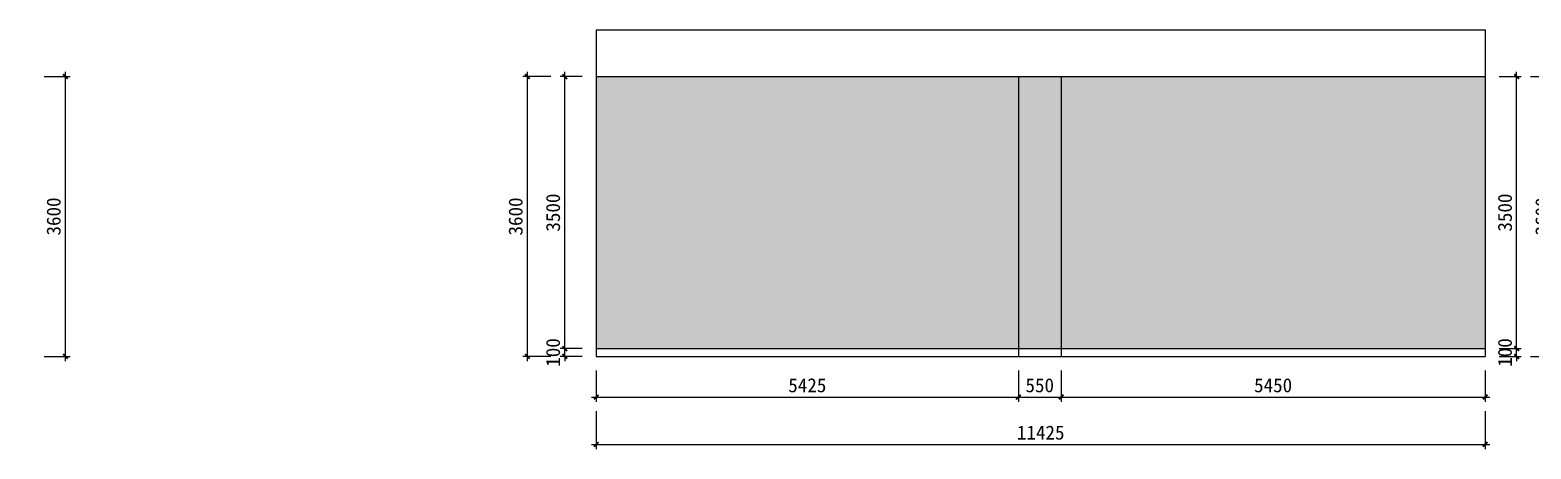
# Model space of a CAD drawing. Header units: millimetres. Extents: x -150677 to 588340, y -254013 to 149700.
# Drawn here: x 351387 to 370680, y -30946 to -25554 of the extents above; entities that cross this region are included whole.
import ezdxf

# ---------------------------------------------------------------- set-up
doc = ezdxf.new("R2010")
doc.units = ezdxf.units.MM
doc.header["$LTSCALE"] = 10
doc.header["$MEASUREMENT"] = 0
doc.layers.add('1-Ba原始建筑墙体', color=2, linetype='Continuous')
doc.layers.add('2-Ba顶面轮廓', color=4, linetype='Continuous')
doc.styles.get("Standard").update_dxf_attribs({"font": ''})
doc.styles.get('Standard').set_extended_font_data('SimSun')
doc.dimstyles.new('DIMN60', dxfattribs={"dimscale": 0.6, "dimtxt": 300, "dimasz": 100, "dimexe": 100, "dimexo": 300, "dimgap": 100, "dimtad": 1, "dimdec": 0, "dimtxsty": 'Standard', "dimblk": 'ARCHTICK', "dimcen": 2.5, "dimdle": 100, "dimclrd": 8, "dimclre": 8, "dimclrt": 96, "dimadec": 0, "dimazin": 0, "dimtfac": 1, "dimtdec": 0, "dimtmove": 0, "dimatfit": 3, "dimldrblk": 'DOT', "dimfxl": 100, "dimarcsym": 0})

# ---------------------------------------------------------------- blocks, each defined once
blk = doc.blocks.new('_ArchTick')
at = {"color": 0, "linetype": 'ByBlock', "const_width": 0.4}
blk.add_lwpolyline([(-0.5, -0.5), (0.5, 0.5)], dxfattribs=at)
blk = doc.blocks.new('*D1488')
at = {"layer": '2-Ba顶面轮廓', "color": 8, "lineweight": -2, "transparency": 16777216}
for p, q in [((351567, -26154), (351901.5, -26154)), ((351841.5, -29814), (351841.5, -26094)), ((351567, -29754), (351901.5, -29754))]:
    blk.add_line(p, q, dxfattribs=at)
at = {"layer": 'Defpoints', "color": 0, "transparency": 16777216}
for p in [(351387, -26154), (351841.5, -26154), (351387, -29754)]:
    blk.add_point(p, dxfattribs=at)
at = {"layer": '2-Ba顶面轮廓', "color": 8, "lineweight": -2, "transparency": 16777216, "xscale": 60, "yscale": 60, "zscale": 60}
for p, rotation in [((351841.5, -26154), 90), ((351841.5, -29754), 270)]:
    blk.add_blockref('_ArchTick', p, dxfattribs=dict(at, rotation=rotation))
at = {"layer": '2-Ba顶面轮廓', "color": 96, "transparency": 16777216, "insert": (351691.5, -27954), "char_height": 180, "attachment_point": 5, "rotation": 90}
blk.add_mtext('3600', dxfattribs=at)
blk = doc.blocks.new('_DOT')
at = {"color": 0, "linetype": 'ByBlock'}
blk.add_line((-0.35, 0), (-1, 0), dxfattribs=at)
at = {"color": 0, "linetype": 'ByBlock', "const_width": 0.35}
blk.add_lwpolyline([(-0.175, 0, 1), (0.175, 0, 1)], format="xyb", close=True, dxfattribs=at)
blk = doc.blocks.new('*D1489')
at = {"layer": '2-Ba顶面轮廓', "color": 8, "lineweight": -2, "transparency": 16777216}
for p, q in [((358666, -29934), (358666, -30337.5)), ((364091, -29934), (364091, -30337.5)), ((358606, -30277.5), (364151, -30277.5))]:
    blk.add_line(p, q, dxfattribs=at)
at = {"layer": 'Defpoints', "color": 0, "transparency": 16777216}
for p in [(358666, -29754), (364091, -29754), (364091, -30277.5)]:
    blk.add_point(p, dxfattribs=at)
at = {"layer": '2-Ba顶面轮廓', "color": 8, "lineweight": -2, "transparency": 16777216, "xscale": 60, "yscale": 60, "zscale": 60, "rotation": 180}
blk.add_blockref('_ArchTick', (358666, -30277.5), dxfattribs=at)
at = {"layer": '2-Ba顶面轮廓', "color": 8, "lineweight": -2, "transparency": 16777216, "xscale": 60, "yscale": 60, "zscale": 60}
blk.add_blockref('_ArchTick', (364091, -30277.5), dxfattribs=at)
at = {"layer": '2-Ba顶面轮廓', "color": 96, "transparency": 16777216, "insert": (361378.5, -30127.5), "char_height": 180, "attachment_point": 5}
blk.add_mtext('5425', dxfattribs=at)
blk = doc.blocks.new('*D1490')
at = {"layer": '2-Ba顶面轮廓', "color": 8, "lineweight": -2, "transparency": 16777216}
for p, q in [((364091, -29934), (364091, -30337.5)), ((364641, -29934), (364641, -30337.5)), ((364031, -30277.5), (364701, -30277.5))]:
    blk.add_line(p, q, dxfattribs=at)
at = {"layer": 'Defpoints', "color": 0, "transparency": 16777216}
for p in [(364091, -29754), (364641, -29754), (364641, -30277.5)]:
    blk.add_point(p, dxfattribs=at)
at = {"layer": '2-Ba顶面轮廓', "color": 8, "lineweight": -2, "transparency": 16777216, "xscale": 60, "yscale": 60, "zscale": 60}
for p, rotation in [((364091, -30277.5), 179.9999999999999), ((364641, -30277.5), 359.9999999999999)]:
    blk.add_blockref('_ArchTick', p, dxfattribs=dict(at, rotation=rotation))
at = {"layer": '2-Ba顶面轮廓', "color": 96, "transparency": 16777216, "insert": (364366, -30127.5), "char_height": 180, "attachment_point": 5}
blk.add_mtext('550', dxfattribs=at)
blk = doc.blocks.new('*D1491')
at = {"layer": '2-Ba顶面轮廓', "color": 8, "lineweight": -2, "transparency": 16777216}
for p, q in [((364641, -29934), (364641, -30337.5)), ((370091, -29934), (370091, -30337.5)), ((364581, -30277.5), (370151, -30277.5))]:
    blk.add_line(p, q, dxfattribs=at)
at = {"layer": 'Defpoints', "color": 0, "transparency": 16777216}
for p in [(364641, -29754), (370091, -29754), (370091, -30277.5)]:
    blk.add_point(p, dxfattribs=at)
at = {"layer": '2-Ba顶面轮廓', "color": 8, "lineweight": -2, "transparency": 16777216, "xscale": 60, "yscale": 60, "zscale": 60}
for p, rotation in [((364641, -30277.5), 179.9999999999999), ((370091, -30277.5), 359.9999999999999)]:
    blk.add_blockref('_ArchTick', p, dxfattribs=dict(at, rotation=rotation))
at = {"layer": '2-Ba顶面轮廓', "color": 96, "transparency": 16777216, "insert": (367366, -30127.5), "char_height": 180, "attachment_point": 5}
blk.add_mtext('5450', dxfattribs=at)
blk = doc.blocks.new('*D1492')
at = {"layer": '2-Ba顶面轮廓', "color": 8, "lineweight": -2, "transparency": 16777216}
for p, q in [((358666, -30457.5), (358666, -30946.5)), ((370091, -30457.5), (370091, -30946.5)), ((358606, -30886.5), (370151, -30886.5))]:
    blk.add_line(p, q, dxfattribs=at)
at = {"layer": 'Defpoints', "color": 0, "transparency": 16777216}
for p in [(358666, -30277.5), (370091, -30277.5), (370091, -30886.5)]:
    blk.add_point(p, dxfattribs=at)
at = {"layer": '2-Ba顶面轮廓', "color": 8, "lineweight": -2, "transparency": 16777216, "xscale": 60, "yscale": 60, "zscale": 60, "rotation": 180}
blk.add_blockref('_ArchTick', (358666, -30886.5), dxfattribs=at)
at = {"layer": '2-Ba顶面轮廓', "color": 8, "lineweight": -2, "transparency": 16777216, "xscale": 60, "yscale": 60, "zscale": 60}
blk.add_blockref('_ArchTick', (370091, -30886.5), dxfattribs=at)
at = {"layer": '2-Ba顶面轮廓', "color": 96, "transparency": 16777216, "insert": (364378.5, -30736.5), "char_height": 180, "attachment_point": 5}
blk.add_mtext('11425', dxfattribs=at)
blk = doc.blocks.new('*D1494')
at = {"layer": '2-Ba顶面轮廓', "color": 8, "lineweight": -2, "transparency": 16777216}
for p, q in [((358486, -29654), (358200.75, -29654)), ((358260.75, -29654), (358260.75, -29594)), ((358260.75, -29754), (358260.75, -29654)), ((358486, -29754), (358200.75, -29754)), ((358260.75, -29754), (358260.75, -29814))]:
    blk.add_line(p, q, dxfattribs=at)
at = {"layer": 'Defpoints', "color": 0, "transparency": 16777216}
for p in [(358260.75, -29654), (358666, -29654), (358666, -29754)]:
    blk.add_point(p, dxfattribs=at)
at = {"layer": '2-Ba顶面轮廓', "color": 8, "lineweight": -2, "transparency": 16777216, "xscale": 60, "yscale": 60, "zscale": 60}
for p, rotation in [((358260.75, -29654), 270), ((358260.75, -29754), 90)]:
    blk.add_blockref('_ArchTick', p, dxfattribs=dict(at, rotation=rotation))
at = {"layer": '2-Ba顶面轮廓', "color": 96, "transparency": 16777216, "insert": (358110.75, -29704), "char_height": 180, "attachment_point": 5, "rotation": 90}
blk.add_mtext('100', dxfattribs=at)
blk = doc.blocks.new('*D1495')
at = {"layer": '2-Ba顶面轮廓', "color": 8, "lineweight": -2, "transparency": 16777216}
for p, q in [((358486, -26154), (358200.75, -26154)), ((358260.75, -29714), (358260.75, -26094)), ((358486, -29654), (358200.75, -29654))]:
    blk.add_line(p, q, dxfattribs=at)
at = {"layer": 'Defpoints', "color": 0, "transparency": 16777216}
for p in [(358260.75, -26154), (358666, -26154), (358666, -29654)]:
    blk.add_point(p, dxfattribs=at)
at = {"layer": '2-Ba顶面轮廓', "color": 8, "lineweight": -2, "transparency": 16777216, "xscale": 60, "yscale": 60, "zscale": 60}
for p, rotation in [((358260.75, -26154), 90), ((358260.75, -29654), 270)]:
    blk.add_blockref('_ArchTick', p, dxfattribs=dict(at, rotation=rotation))
at = {"layer": '2-Ba顶面轮廓', "color": 96, "transparency": 16777216, "insert": (358110.75, -27904), "char_height": 180, "attachment_point": 5, "rotation": 90}
blk.add_mtext('3500', dxfattribs=at)
blk = doc.blocks.new('*D1493')
at = {"layer": '2-Ba顶面轮廓', "color": 8, "lineweight": -2, "transparency": 16777216}
for p, q in [((358080.75, -26154), (357719.75, -26154)), ((357779.75, -29814), (357779.75, -26094)), ((358080.75, -29754), (357719.75, -29754))]:
    blk.add_line(p, q, dxfattribs=at)
at = {"layer": 'Defpoints', "color": 0, "transparency": 16777216}
for p in [(357779.75, -26154), (358260.75, -26154), (358260.75, -29754)]:
    blk.add_point(p, dxfattribs=at)
at = {"layer": '2-Ba顶面轮廓', "color": 8, "lineweight": -2, "transparency": 16777216, "xscale": 60, "yscale": 60, "zscale": 60}
for p, rotation in [((357779.75, -26154), 90), ((357779.75, -29754), 270)]:
    blk.add_blockref('_ArchTick', p, dxfattribs=dict(at, rotation=rotation))
at = {"layer": '2-Ba顶面轮廓', "color": 96, "transparency": 16777216, "insert": (357629.75, -27954), "char_height": 180, "attachment_point": 5, "rotation": 90}
blk.add_mtext('3600', dxfattribs=at)
blk = doc.blocks.new('*D1496')
at = {"layer": '2-Ba顶面轮廓', "color": 8, "lineweight": -2, "transparency": 16777216}
for p, q in [((370271, -29654), (370556.25, -29654)), ((370496.25, -29654), (370496.25, -29594)), ((370496.25, -29754), (370496.25, -29654)), ((370271, -29754), (370556.25, -29754)), ((370496.25, -29754), (370496.25, -29814))]:
    blk.add_line(p, q, dxfattribs=at)
at = {"layer": 'Defpoints', "color": 0, "transparency": 16777216}
for p in [(370091, -29654), (370496.25, -29654), (370091, -29754)]:
    blk.add_point(p, dxfattribs=at)
at = {"layer": '2-Ba顶面轮廓', "color": 8, "lineweight": -2, "transparency": 16777216, "xscale": 60, "yscale": 60, "zscale": 60}
for p, rotation in [((370496.25, -29654), 270), ((370496.25, -29754), 90)]:
    blk.add_blockref('_ArchTick', p, dxfattribs=dict(at, rotation=rotation))
at = {"layer": '2-Ba顶面轮廓', "color": 96, "transparency": 16777216, "insert": (370346.25, -29704), "char_height": 180, "attachment_point": 5, "rotation": 90}
blk.add_mtext('100', dxfattribs=at)
blk = doc.blocks.new('*D1497')
at = {"layer": '2-Ba顶面轮廓', "color": 8, "lineweight": -2, "transparency": 16777216}
for p, q in [((370271, -26154), (370556.25, -26154)), ((370496.25, -29714), (370496.25, -26094)), ((370271, -29654), (370556.25, -29654))]:
    blk.add_line(p, q, dxfattribs=at)
at = {"layer": 'Defpoints', "color": 0, "transparency": 16777216}
for p in [(370091, -26154), (370496.25, -26154), (370091, -29654)]:
    blk.add_point(p, dxfattribs=at)
at = {"layer": '2-Ba顶面轮廓', "color": 8, "lineweight": -2, "transparency": 16777216, "xscale": 60, "yscale": 60, "zscale": 60}
for p, rotation in [((370496.25, -26154), 90), ((370496.25, -29654), 270)]:
    blk.add_blockref('_ArchTick', p, dxfattribs=dict(at, rotation=rotation))
at = {"layer": '2-Ba顶面轮廓', "color": 96, "transparency": 16777216, "insert": (370346.25, -27904), "char_height": 180, "attachment_point": 5, "rotation": 90}
blk.add_mtext('3500', dxfattribs=at)
blk = doc.blocks.new('*D1498')
at = {"layer": '2-Ba顶面轮廓', "color": 8, "lineweight": -2, "transparency": 16777216}
for p, q in [((370676.25, -26154), (371037.25, -26154)), ((370977.25, -29814), (370977.25, -26094)), ((370676.25, -29754), (371037.25, -29754))]:
    blk.add_line(p, q, dxfattribs=at)
at = {"layer": 'Defpoints', "color": 0, "transparency": 16777216}
for p in [(370496.25, -26154), (370977.25, -26154), (370496.25, -29754)]:
    blk.add_point(p, dxfattribs=at)
at = {"layer": '2-Ba顶面轮廓', "color": 8, "lineweight": -2, "transparency": 16777216, "xscale": 60, "yscale": 60, "zscale": 60}
for p, rotation in [((370977.25, -26154), 90), ((370977.25, -29754), 270)]:
    blk.add_blockref('_ArchTick', p, dxfattribs=dict(at, rotation=rotation))
at = {"layer": '2-Ba顶面轮廓', "color": 96, "transparency": 16777216, "insert": (370827.25, -27954), "char_height": 180, "attachment_point": 5, "rotation": 90}
blk.add_mtext('3600', dxfattribs=at)

msp = doc.modelspace()

# ---------------------------------------------------------------- hatches: boundary and pattern name
at = {"layer": '2-Ba顶面轮廓'}
h = msp.add_hatch(dxfattribs=at)
h.set_pattern_fill('CROSS', color=251, scale=50, angle=90, style=0)
h.set_pattern_definition([(90, (358666, -29654), (-79.375, 79.375), [39.6875, -119.0625]), (180, (358685.84, -29634.16), (-79.375, -79.375), [39.6875, -119.0625])])
h.paths.add_polyline_path([(364091, -26154), (358666, -26154), (358666, -29654), (364091, -29654)])
h.paths.add_polyline_path([(364641, -26154), (364091, -26154), (364091, -29654), (364641, -29654)])
h.paths.add_polyline_path([(364641, -29654), (370091, -29654), (370091, -26154), (364641, -26154)])

# ---------------------------------------------------------------- linework, layer by layer
at = {"layer": '1-Ba原始建筑墙体'}
for p, q in [((358666, -25554), (358666, -29754)), ((358666, -25554), (370091, -25554)), ((370091, -25554), (370091, -29754)), ((358666, -29754), (370091, -29754))]:
    msp.add_line(p, q, dxfattribs=at)
at = {"layer": '2-Ba顶面轮廓'}
for p, q in [((358666, -26154), (370091, -26154)), ((364091, -26154), (364091, -29754)), ((364641, -26154), (364641, -29754)), ((358666, -29654), (370091, -29654))]:
    msp.add_line(p, q, dxfattribs=at)

# ---------------------------------------------------------------- dimensions: what is measured, and where the dimension line sits
for p1, p2, distance, picture, middle in [((351387, -29754), (351387, -26154), -454.5, '*D1488', (351691.5, -27954)), ((358260.8, -29754), (358260.8, -26154), 481, '*D1493', (357629.8, -27954)), ((370496.3, -29754), (370496.3, -26154), -481, '*D1498', (370827.3, -27954)), ((358666, -29754), (364091, -29754), -523.5, '*D1489', (361378.5, -30127.5)), ((358666, -30277.5), (370091, -30277.5), -609, '*D1492', (364378.5, -30736.5))]:
    dim = msp.add_aligned_dim(p1=p1, p2=p2, distance=distance, dimstyle='DIMN60', dxfattribs=at)
    dim.commit()
    dim.dimension.update_dxf_attribs({"geometry": picture, "text_midpoint": middle})
for base, p1, p2, angle, picture, middle in [((358260.8, -26154), (358666, -29654), (358666, -26154), 270, '*D1495', (358110.8, -27904)), ((370496.3, -26154), (370091, -29654), (370091, -26154), 270, '*D1497', (370346.3, -27904)), ((370091, -30277.5), (364641, -29754), (370091, -29754), 180, '*D1491', (367366, -30127.5))]:
    dim = msp.add_linear_dim(base=base, p1=p1, p2=p2, angle=angle, dimstyle='DIMN60', dxfattribs=at)
    dim.commit()
    dim.dimension.update_dxf_attribs({"geometry": picture, "text_midpoint": middle})
for base, p1, p2, angle, picture, middle, dimtype in [((358260.8, -29654), (358666, -29754), (358666, -29654), 90, '*D1494', (358260.8, -29704), 129), ((370496.3, -29654), (370091, -29754), (370091, -29654), 90, '*D1496', (370496.3, -29704), 129), ((364641, -30277.5), (364091, -29754), (364641, -29754), 180, '*D1490', (364366, -30277.5), 128)]:
    dim = msp.add_linear_dim(base=base, p1=p1, p2=p2, angle=angle, dimstyle='DIMN60', dxfattribs=at)
    dim.commit()
    dim.dimension.update_dxf_attribs({"geometry": picture, "text_midpoint": middle, "dimtype": dimtype})

doc.saveas('drawing.dxf')
